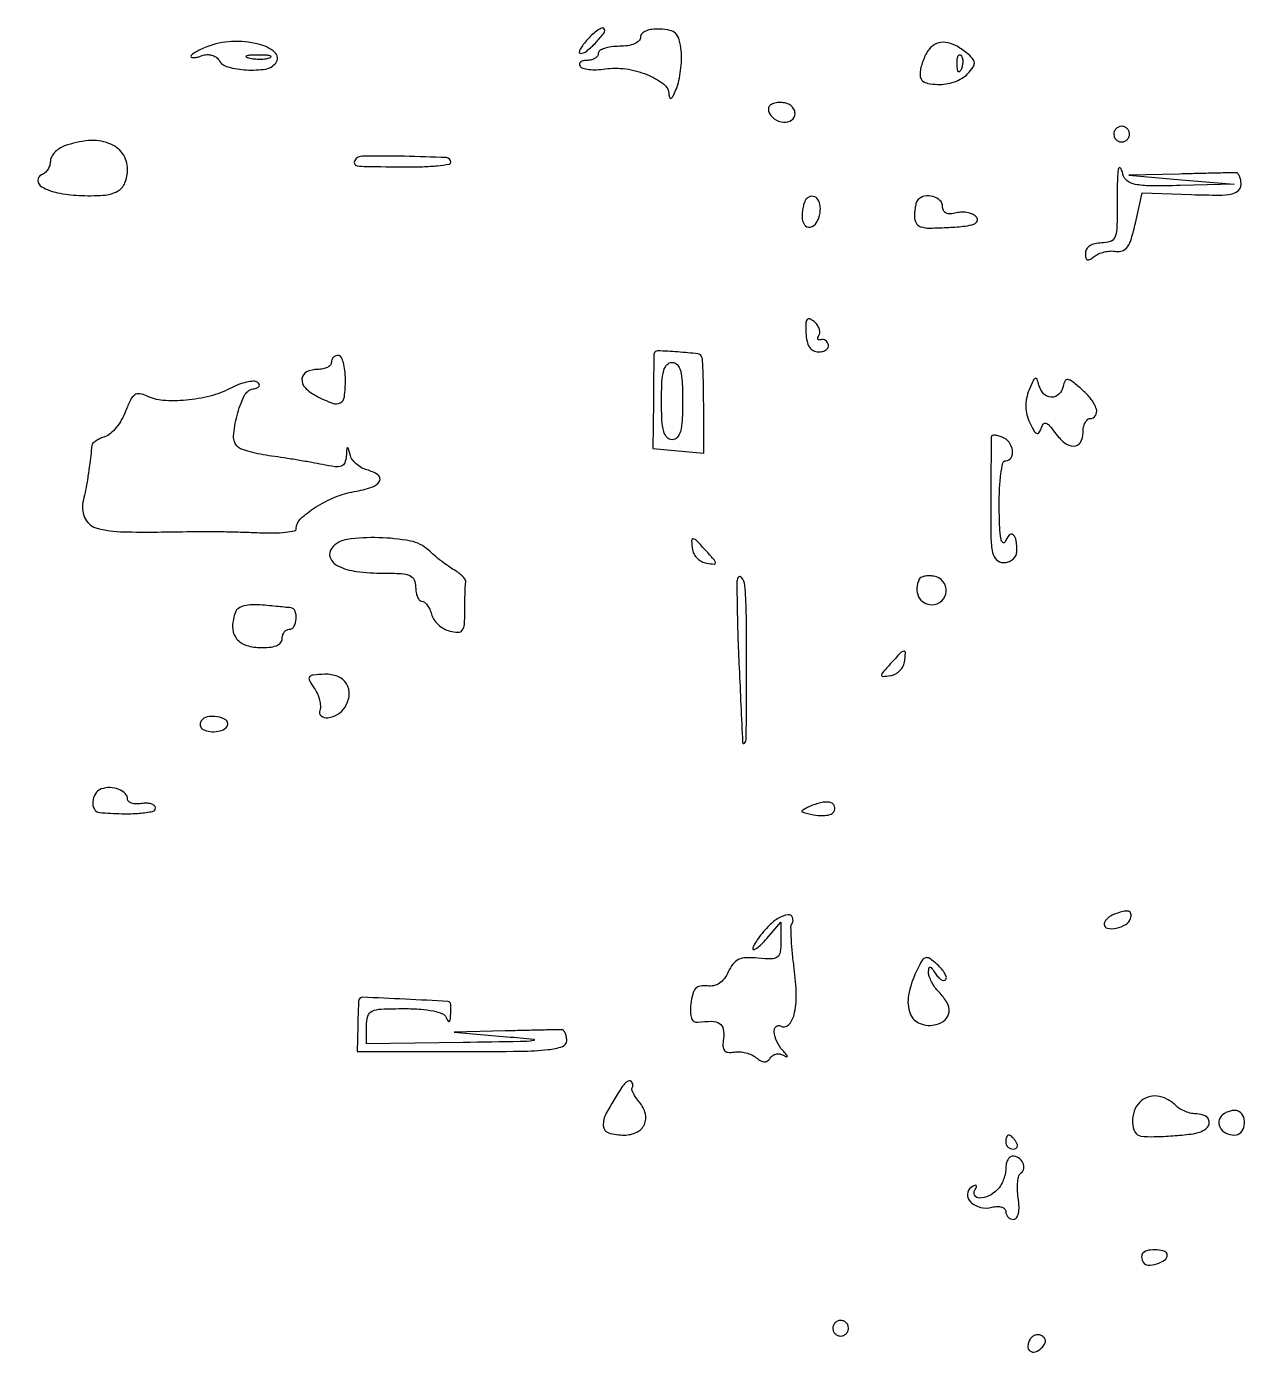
# Model space of a CAD drawing. Extents: x 0 to 5034, y 0 to 2560.
# Drawn here: x 2017.6 to 2191.3, y -0.1 to 188.8 of the extents above; entities that cross this region are included whole.
import ezdxf

# ---------------------------------------------------------------- set-up
doc = ezdxf.new("R2010")
doc.units = 0

msp = doc.modelspace()

# ---------------------------------------------------------------- linework, layer by layer
msp.add_lwpolyline([(1718.179221, 261.990958, -0.000124), (1851.455162, 261.753197, -0.000185), (2033.325134, 261.316347, -0.000063), (2297.5, 260.550923, -0.001268)], format="xyb")
for points in [[(2097.505548, 187.006131, 0.018783), (2096.859064, 186.235479, 0.040791), (2096.43672, 185.589301, 0.078427), (2096.284174, 185.159202, 0.469284), (2096.416441, 185, 0.171742), (2097.354486, 185.331997, 0.033166), (2098.696445, 186.573766, 0.030856), (2099.827008, 187.926539, 0.370665), (2099.779583, 188.55375, 0.312473), (2099.489015, 188.606528, 0.042906), (2098.92245, 188.288273, 0.036839), (2098.234551, 187.741933, 0.0226)], [(2105, 187.283022, -0.202283), (2104.783167, 186.768988, -0.092337), (2104.165442, 186.356918, -0.064941), (2103.209006, 186.087646, -0.036199), (2102, 186, 0.031626), (2100.850749, 185.927234, 0.048861), (2099.88125, 185.70625, 0.06271), (2099.209557, 185.384262, 0.254951), (2099, 185, -0.153634), (2098.879982, 184.618621, -0.097988), (2098.542039, 184.29375, -0.080552), (2098.037096, 184.074545, -0.062283), (2097.440983, 184, 0.053337), (2096.880322, 183.940021, 0.115624), (2096.491205, 183.755227, 0.188164), (2096.332959, 183.48216, 0.178566), (2096.396955, 183.166731, 0.190566), (2096.7909, 182.873049, 0.039221), (2097.658944, 182.710074, 0.036101), (2098.76132, 182.671454, 0.027151), (2099.969913, 182.782276, -0.072417), (2102.904385, 182.785642, -0.059723), (2105.929294, 181.972076, -0.066536), (2108.271091, 180.64701, -0.224697), (2109.063386, 179.12868, 0.085016), (2109.164346, 178.651551, 0.503732), (2109.373254, 178.596112, 0.11417), (2109.686657, 178.992041, 0.015612), (2110.110707, 179.965031, 0.040672), (2110.466733, 181.12219, 0.022787), (2110.718273, 182.573501, 0.022608), (2110.839738, 184.072783, 0.034004), (2110.797321, 185.383396, 0.036791), (2110.524369, 186.937276, 0.134447), (2110.03636, 187.800123, 0.143613), (2109.197494, 188.26222, 0.044168), (2107.75, 188.451386, 0.039442), (2106.639958, 188.410104, 0.071556), (2105.763503, 188.177995, 0.102648), (2105.201867, 187.788516, 0.19229)], [(2043.25, 185.931338, 0.01813), (2042.388011, 185.562811, 0.026487), (2041.660938, 185.171976, 0.024761), (2041.120888, 184.805903, 0.235615), (2041, 184.563609, 0.350866), (2041.117396, 184.416909, 0.073076), (2041.470272, 184.390351, 0.048026), (2041.986854, 184.4773, 0.025925), (2042.600925, 184.677102, -0.079015), (2043.270087, 184.818823, -0.077167), (2043.955965, 184.747908, -0.081884), (2044.552864, 184.48102, -0.108765), (2044.965722, 184.055464, 0.190202), (2046.299759, 183.059497, 0.052423), (2048.933052, 182.632792, 0.052441), (2051.607022, 182.763625, 0.183106), (2053.083997, 183.60121, 0.41015), (2052.952595, 185.130226, 0.119048), (2050.616985, 186.315567, 0.06942), (2046.805899, 186.675015, 0.080971)], [(2146.13871, 185.655104, 0.047772), (2145.750115, 185.07737, 0.023858), (2145.367365, 184.282852, 0.023443), (2145.046488, 183.415536, 0.031839), (2144.845022, 182.605669, 0.079902), (2144.825805, 181.677155, 0.186597), (2145.158255, 181.079624, 0.129973), (2145.913533, 180.728082, 0.031719), (2147.289798, 180.570905, 0.053822), (2148.466998, 180.638367, 0.04324), (2149.696439, 180.95388, 0.044756), (2150.793426, 181.453122, 0.079842), (2151.565027, 182.071854, 0.029005), (2152.346252, 183.042741, 0.168204), (2152.529238, 183.66435, 0.176835), (2152.284375, 184.248299, 0.032754), (2151.424346, 185.062787, 0.050899), (2149.861677, 186.11138, 0.094709), (2148.409563, 186.561288, 0.122716), (2147.151321, 186.393442, 0.127278)], [(2052.269032, 184.344063, -0.06278), (2051.671085, 184.185595, -0.030339), (2050.880008, 184.127736, -0.029507), (2050.036634, 184.167106, -0.037336), (2049.269032, 184.307009, -0.087174), (2048.883358, 184.48334, -0.597527), (2048.900903, 184.643467, -0.080377), (2049.431793, 184.764444, -0.012823), (2050.5, 184.805051, -0.014395), (2051.580113, 184.787295, -0.052471), (2052.257153, 184.684921, -0.333666), (2052.386009, 184.52287, -0.31318)], [(2150.683114, 182.8125, -0.054073), (2150.461564, 182.395823, -0.470617), (2150.279315, 182.37858, -0.168741), (2150.137993, 182.670344, -0.018894), (2150.078947, 183.416667, -0.028489), (2150.089945, 184.112848, -0.077125), (2150.200665, 184.592839, -0.208169), (2150.385309, 184.77538, -0.296942), (2150.604167, 184.729167, -0.126455), (2150.797407, 184.402231, -0.060344), (2150.876576, 183.916927, -0.05415), (2150.839148, 183.359369, -0.051402)], [(2123.249533, 176.75, 0.158083), (2124.039168, 175.678258, 0.13487), (2125.361025, 175.189563, 0.175333), (2126.515014, 175.49796, 0.245384), (2127, 176.426676, 0.12024), (2126.84677, 177.054646, 0.111791), (2126.41896, 177.561201, 0.09567), (2125.751548, 177.888599, 0.066422), (2124.916667, 178, 0.053387), (2124.110991, 177.91373, 0.107922), (2123.533315, 177.649944, 0.156475), (2123.245859, 177.244726, 0.158297)], [(2172.552786, 174.08541, 0.099038), (2172.401684, 173.679226, 0.097945), (2172.417584, 173.244476, 0.097945), (2172.597789, 172.848514, 0.099038), (2172.91459, 172.552786, 0.099038), (2173.320774, 172.401684, 0.097945), (2173.755524, 172.417584, 0.097945), (2174.151486, 172.597789, 0.099038), (2174.447214, 172.91459, 0.099038), (2174.598316, 173.320774, 0.097945), (2174.582416, 173.755524, 0.097945), (2174.402211, 174.151486, 0.099038), (2174.08541, 174.447214, 0.099038), (2173.679226, 174.598316, 0.097945), (2173.244476, 174.582416, 0.097945), (2172.848514, 174.402211, 0.099038)], [(2023.026467, 171.814087, 0.058382), (2022.251552, 171.419535, 0.059702), (2021.595275, 170.859043, 0.065981), (2021.149593, 170.225325, 0.120872), (2021, 169.615558, -0.079008), (2020.906481, 169.027421, -0.066294), (2020.632812, 168.457643, -0.067861), (2020.227845, 167.991869, -0.092301), (2019.75, 167.708333, 0.329027), (2019.218483, 166.903423, 0.25888), (2019.789423, 165.990256, 0.07587), (2022.036046, 165.16012, 0.037936), (2025.048531, 164.776514, 0.02688), (2028.517432, 164.786663, 0.109201), (2030.537693, 165.354958, 0.174399), (2031.616842, 166.551832, 0.097405), (2032, 168.5, 0.1595), (2031.270057, 170.730013, 0.147135), (2029.34093, 172.184263, 0.110439), (2026.429934, 172.576075, 0.06713)], [(2064.344738, 169.75, 0.243578), (2064.30826, 169.264511, 0.266162), (2064.682283, 168.981545, 0.028863), (2065.99526, 168.889874, 0.000862), (2071.5, 168.833333, 0.010313), (2073.992205, 168.863436, 0.017076), (2076.090768, 169.003937, 0.011134), (2077.756836, 169.210355, 0.372009), (2078.000486, 169.492126, 0.402119), (2077.364302, 170.156159, 0.005817), (2071.392897, 170.338435, 0.006558), (2065.451088, 170.372699, 0.258167)], [(2173.019468, 168.5, 0.0406), (2172.938201, 167.869895, 0.004364), (2172.881697, 166.398438, 0.005344), (2172.848384, 164.642068, 0.004279), (2172.848915, 162.75, -0.011664), (2172.808572, 159.965839, -0.100912), (2172.516397, 158.766506, -0.209221), (2171.859109, 158.192107, -0.076577), (2170.612116, 158, 0.056387), (2169.695778, 157.896331, 0.088219), (2168.967193, 157.58718, 0.110895), (2168.501315, 157.109256, 0.138819), (2168.333333, 156.515876, 0.048395), (2168.396648, 155.863263, 0.266505), (2168.619406, 155.60636, 0.224405), (2168.988687, 155.645627, 0.036339), (2169.592478, 156.07675, -0.071302), (2170.20781, 156.45432, -0.043592), (2171.017604, 156.72346, -0.042815), (2171.884921, 156.852913, -0.05791), (2172.675811, 156.810873, 0.134557), (2173.609743, 156.903364, 0.150459), (2174.319423, 157.459741, 0.079239), (2174.892505, 158.648924, 0.018243), (2175.454677, 160.810456), (2176.409354, 165.120912), (2183.454677, 164.892408, 0.0071), (2187.361121, 164.821215, 0.051439), (2189.228324, 165.006231, 0.143494), (2190.144923, 165.491132, 0.202491), (2190.5, 166.331952, 0.043022), (2190.444952, 166.970529, 0.062723), (2190.279687, 167.510011, 0.082303), (2190.03673, 167.875415, 0.207864), (2189.75, 168, 0.005449), (2189.216376, 167.994184, 0.00018), (2187.090625, 167.947079, 0.000343), (2184.58221, 167.888867, 0.000239), (2181.75, 167.819842), (2174.5, 167.639684), (2182, 167), (2189.5, 166.360316), (2181.823324, 166.180158, -0.006984), (2177.555347, 166.139624, -0.046579), (2175.442381, 166.346426, -0.112808), (2174.294304, 166.852694, -0.170422), (2173.689326, 167.75, 0.022383), (2173.498943, 168.36465, 0.096267), (2173.303909, 168.692188, 0.403426), (2173.143041, 168.704254, 0.168913)], [(2128.63948, 164.306147, 0.102654), (2128.393096, 163.930746, 0.03278), (2128.187847, 163.291493, 0.031143), (2128.047135, 162.530649, 0.030162), (2128, 161.75, 0.144613), (2128.340405, 160.597666, 0.311243), (2129.155186, 160.260033, 0.206733), (2130.075248, 160.914592, 0.10008), (2130.57356, 162.300238, 0.08343), (2130.548639, 163.501345, 0.146012), (2130.095476, 164.377784, 0.222755), (2129.387528, 164.648529, 0.179986)], [(2144.5, 164.166667, 0.116333), (2144.306684, 163.854015, 0.028455), (2144.146875, 163.265738, 0.02762), (2144.036774, 162.552386, 0.024482), (2144, 161.801802, 0.122306), (2144.236582, 160.849099, 0.195421), (2144.870273, 160.317497, 0.081392), (2146.165388, 160.122275, 0.01112), (2148.908432, 160.218469, 0.012148), (2151.212238, 160.406851, 0.060076), (2152.478423, 160.697837, 0.19929), (2152.938532, 161.117388, 0.289555), (2152.871664, 161.646765, 0.106176), (2152.365306, 162.047843, 0.061054), (2151.627418, 162.305858, 0.056887), (2150.784346, 162.391103, 0.060799), (2149.963232, 162.280134, -0.049982), (2149.111456, 162.146259, -0.125944), (2148.499978, 162.266748, -0.170779), (2148.133622, 162.631655, -0.112746), (2148, 163.216702, 0.207314), (2147.632869, 164.064095, 0.122632), (2146.654394, 164.610231, 0.110905), (2145.4515, 164.663346, 0.15334)], [(2128.556958, 145.190196, 0.042153), (2128.709204, 144.007308, 0.093363), (2129.060749, 143.172215, 0.127034), (2129.608446, 142.67866, 0.120765), (2130.337361, 142.5, 0.059605), (2130.955056, 142.573898, 0.094749), (2131.438162, 142.79375, 0.128619), (2131.712209, 143.119799, 0.173743), (2131.75, 143.5, 0.083873), (2131.592074, 143.86105, 0.099659), (2131.331291, 144.125534, 0.109397), (2131.009266, 144.25261, 0.120498), (2130.67567, 144.225223, -0.099913), (2130.405869, 144.191983, -0.283543), (2130.258962, 144.298907, -0.186143), (2130.254117, 144.529851, -0.051666), (2130.41466, 144.861917, 0.141835), (2130.533868, 145.289677, 0.083935), (2130.43962, 145.815109, 0.072039), (2130.151903, 146.356094, 0.06144), (2129.708586, 146.826889, 0.075256), (2129.099755, 147.193909, 0.3509), (2128.733026, 147.087388, 0.147637), (2128.5457, 146.522119, 0.01765)], [(2061, 141, -0.184457), (2060.854207, 140.61825, -0.090315), (2060.436979, 140.29375, -0.070178), (2059.816758, 140.073823, -0.050201), (2059.083333, 140, 0.11129), (2057.479913, 139.638634, 0.268202), (2056.81413, 138.672502, 0.213716), (2057.263816, 137.408423, 0.082521), (2058.786615, 136.266924, 0.024116), (2061.158951, 135.177896, 0.220862), (2062.263177, 135.236043, 0.246102), (2062.858231, 136.104288, 0.029562), (2063, 138.5, 0.027026), (2062.927458, 139.841111, 0.042582), (2062.70625, 140.971875, 0.052312), (2062.385692, 141.767902, 0.277684), (2062, 142, 0.099038), (2061.618362, 141.923658, 0.097945), (2061.29375, 141.70625, 0.097945), (2061.076342, 141.381638, 0.099038)], [(2106.944739, 142.25, 0.050669), (2106.921224, 142.052559, 0.000273), (2106.888975, 140.126416, 0.001195), (2106.85866, 137.930589, 0.000758), (2106.833333, 135.371841), (2106.777778, 128.743682), (2110.388889, 128.41965), (2114, 128.095617), (2114, 134.547808, 0.003598), (2113.981819, 137.074194, 0.005076), (2113.926562, 139.324981, 0.003026), (2113.849441, 141.216491, 0.068846), (2113.75, 141.75, 0.290798), (2113.180823, 142.213159, 0.010933), (2110.317843, 142.48656, 0.010441), (2107.44425, 142.637445, 0.360102)], [(2111, 135.5, -0.01212), (2110.933383, 132.752068, -0.054498), (2110.681818, 131.166667, -0.118311), (2110.215544, 130.316753, -0.211442), (2109.5, 130, -0.211442), (2108.784456, 130.316753, -0.118311), (2108.318182, 131.166667, -0.054498), (2108.066617, 132.752068, -0.01212), (2108, 135.5, -0.01212), (2108.066617, 138.247932, -0.054498), (2108.318182, 139.833333, -0.118311), (2108.784456, 140.683247, -0.211442), (2109.5, 141, -0.211442), (2110.215544, 140.683247, -0.118311), (2110.681818, 139.833333, -0.054498), (2110.933383, 138.247932, -0.01212)], [(2046.597717, 137.297207, -0.058523), (2043.74065, 136.203124, -0.039988), (2040.310756, 135.61836, -0.040718), (2037.028881, 135.593604, -0.0972), (2034.688783, 136.2353, 0.07927), (2033.715947, 136.53967, 0.196457), (2033.004462, 136.363324, 0.121828), (2032.399789, 135.641634, 0.023508), (2031.718604, 134.065452, -0.040314), (2031.143622, 132.848879, -0.039457), (2030.377264, 131.731016, -0.042263), (2029.544863, 130.862752, -0.104042), (2028.779821, 130.430118, 0.031227), (2028.092533, 130.163729, 0.039602), (2027.498958, 129.830645, 0.044052), (2027.068265, 129.483375, 0.173129), (2026.918758, 129.182612, -0.002274), (2026.559632, 126.277775, -0.007002), (2026.280263, 124.317463, -0.009976), (2026.012094, 122.805289, -0.012482), (2025.70052, 121.41477, 0.158109), (2025.871145, 118.917965, 0.229625), (2027.478011, 117.458046, 0.069355), (2031.471841, 116.864212, 0.007183), (2041, 116.914203, -0.005978), (2043.099486, 116.930277, -0.003103), (2045.720635, 116.902739, -0.003084), (2048.412961, 116.841127, -0.00469), (2050.751096, 116.751233, 0.015002), (2052.764225, 116.715383, 0.024862), (2054.459361, 116.820464, 0.022288), (2055.742277, 117.022491, 0.35693), (2056.001096, 117.339707, -0.210226), (2056.607232, 118.72252, -0.04368), (2058.758948, 120.378603, -0.043572), (2061.511436, 121.817076, -0.056147), (2064.25, 122.611402, 0.035517), (2066.757122, 123.227953, 0.18445), (2067.848463, 124.104966, 0.397742), (2067.644322, 124.984519, 0.082648), (2066.05356, 125.696245, -0.065911), (2065.276595, 126.01327, -0.05412), (2064.550354, 126.539646, -0.055998), (2063.980506, 127.184654, -0.088257), (2063.669562, 127.852625, 0.005677), (2063.415033, 128.768848, 0.440797), (2063.293478, 128.828789, 0.287372), (2063.19064, 128.690351, 0.004269), (2063.116001, 127.636501, -0.08173), (2062.902874, 126.706446, -0.213593), (2062.41764, 126.243802, -0.117804), (2061.515395, 126.147638, -0.018752), (2059.75, 126.443135, 0.006189), (2058.21971, 126.738974, 0.003105), (2056.279687, 127.076743, 0.003082), (2054.268415, 127.401326, 0.004557), (2052.5, 127.65906, -0.014754), (2050.908436, 127.924268, -0.017843), (2049.434199, 128.269926, -0.016649), (2048.227623, 128.642217, -0.105337), (2047.680252, 128.972174, -0.226526), (2047.082521, 130.500162, -0.046218), (2047.572716, 133.443731, -0.04616), (2048.591112, 136.236755, -0.237559), (2049.851191, 137.219624, 0.047052), (2050.420069, 137.389381, 0.150003), (2050.72444, 137.636429, 0.272228), (2050.740904, 137.912246, 0.134793), (2050.496125, 138.180364, 0.158995), (2049.919711, 138.326044, 0.038765), (2048.93687, 138.182232, 0.035863), (2047.779495, 137.831205, 0.029121)], [(2160.321435, 137.091013, 0.04625), (2159.955294, 135.886378, 0.055907), (2159.848029, 134.710085, 0.05643), (2160.00406, 133.54827, 0.048501), (2160.419115, 132.386642, 0.017742), (2160.980853, 131.295886, 0.146796), (2161.377239, 130.912881, 0.365566), (2161.71178, 130.989178, 0.07677), (2162.018374, 131.560705, -0.067748), (2162.350214, 132.206875, -0.317897), (2162.721595, 132.340545, -0.15246), (2163.199587, 132.032352, -0.017751), (2163.989134, 131.015076, 0.064754), (2165.364096, 129.550501, 0.172651), (2166.693091, 129.071862, 0.26998), (2167.631351, 129.613604, 0.130682), (2168, 131, -0.048028), (2168.073693, 131.765418, -0.068025), (2168.29375, 132.4125, -0.088204), (2168.618118, 132.848523, -0.191087), (2169, 133, 0.255574), (2169.770291, 133.421248, 0.217784), (2169.902025, 134.348987, 0.097379), (2169.174069, 135.740576, 0.044735), (2167.75, 137.222412, 0.012129), (2166.45387, 138.295665, 0.132156), (2165.836471, 138.560024, 0.320368), (2165.445162, 138.357149, 0.068049), (2165.176676, 137.589707, -0.150538), (2164.55726, 136.454476, -0.207633), (2163.485049, 136.047174, -0.19158), (2162.387035, 136.5441, -0.133573), (2161.725644, 137.75, 0.030542), (2161.462942, 138.607892, 0.438013), (2161.198606, 138.715592, 0.178202), (2160.88498, 138.398126, 0.009777)], [(2154.954545, 130.468615, 0.021494), (2154.935273, 130.110157, 0.000217), (2154.909091, 127.567343, 0.000707), (2154.884344, 124.637498, 0.000459), (2154.863636, 121.25, 0.004995), (2154.888233, 116.121582, 0.046934), (2155.12692, 113.932099, 0.147945), (2155.685139, 112.900856, 0.197742), (2156.659091, 112.5, 0.079415), (2157.367206, 112.613184, 0.087678), (2157.978287, 112.940625, 0.096066), (2158.399031, 113.427723, 0.11999), (2158.564866, 114, 0.040373), (2158.503728, 115.630262, 0.187751), (2158.069283, 116.446005, 0.412238), (2157.486284, 116.404088, 0.08615), (2156.897783, 115.433624, -0.51656), (2156.595466, 115.358379, -0.174481), (2156.325289, 115.835071, -0.03164), (2156.143924, 117.525366, -0.008304), (2156.070285, 120.25, -0.012924), (2156.111494, 122.919897, -0.023903), (2156.304425, 125.080071, -0.022009), (2156.596772, 126.6786, -0.349775), (2157, 127, 0.26283), (2157.762682, 127.430662, 0.17433), (2157.964872, 128.440871, 0.12377), (2157.472956, 129.6243, 0.141983), (2156.5, 130.361626, 0.026849), (2155.921571, 130.548652, 0.047516), (2155.427273, 130.630491, 0.068029), (2155.079209, 130.60723, 0.329039)], [(2061.057878, 114.569739, 0.273062), (2060.838259, 113.205359, 0.188834), (2061.927624, 112.028487, 0.081518), (2064.583104, 111.241717, 0.031352), (2068.434259, 111, -0.0136), (2070.956986, 110.931369, -0.089858), (2072.179282, 110.640489, -0.188422), (2072.782762, 110.037072, -0.103612), (2073, 109, 0.042236), (2073.064796, 108.234305, 0.061847), (2073.25949, 107.5875, 0.081235), (2073.545576, 107.148959, 0.2107), (2073.883369, 107, -0.172106), (2074.256809, 106.867533, -0.063178), (2074.649247, 106.456995, -0.05321), (2074.999985, 105.858862, -0.042088), (2075.250138, 105.151472, 0.086852), (2075.592571, 104.402935, 0.056288), (2076.218177, 103.68208, 0.054634), (2077.014957, 103.095743, 0.067469), (2077.86677, 102.745092, 0.055772), (2079.029114, 102.576134, 0.244962), (2079.63438, 102.866679, 0.144456), (2079.933746, 103.672106, 0.017235), (2080, 105.59362, -0.003633), (2080.009858, 106.950235, -0.004543), (2080.039595, 108.209021, -0.00369), (2080.081903, 109.263978, -0.034815), (2080.13479, 109.713686, 0.192336), (2080.067418, 110.057748, 0.046606), (2079.702104, 110.522144, 0.041103), (2079.150665, 111.014594, 0.030934), (2078.472539, 111.463686, -0.021766), (2077.652675, 111.985292, -0.010969), (2076.66354, 112.709645, -0.010872), (2075.672374, 113.504241, -0.015861), (2074.837749, 114.25, 0.144621), (2072.263937, 115.569396, 0.040834), (2067.734032, 116.045977, 0.039761), (2063.262579, 115.79405, 0.187738)], [(2112.421612, 114.333129, 0.09263), (2112.646753, 113.67682, 0.072374), (2113.109412, 113.080312, 0.071263), (2113.731133, 112.632391, 0.084275), (2114.419513, 112.408934, 0.016801), (2115.480636, 112.289449, 0.435285), (2115.671436, 112.464567, 0.18237), (2115.53755, 112.827239, 0.005286), (2114.431397, 114.075805, 0.00571), (2112.982671, 115.640342, 0.172957), (2112.512934, 115.878874, 0.473108), (2112.278537, 115.657664, 0.019066)], [(2118.850136, 110.316531, 0.103666), (2118.723132, 109.685137, 0.001853), (2118.764081, 106.214856, 0.004544), (2118.863875, 102.157873, 0.003006), (2119.048863, 97.5, 0.000423), (2119.542828, 86.896865, 0.657299), (2119.811209, 86.795717, 0.193279), (2120.064574, 87.418481, 0.000364), (2120.107143, 98.595238, 0.004311), (2120.068884, 105.498595, 0.023171), (2119.841699, 109.249226, 0.132557), (2119.402568, 110.380033, 0.58006)], [(2144.689105, 110.160933, 0.098701), (2144.351069, 108.851868, 0.129543), (2144.597405, 107.647237, 0.144708), (2145.372331, 106.810026, 0.134959), (2146.5, 106.5, 0.191455), (2147.879002, 107.048126, 0.190181), (2148.510328, 108.395225, 0.187739), (2148.054643, 109.823826, 0.18847), (2146.753971, 110.565604, 0.037204), (2146.062215, 110.615048, 0.047663), (2145.427179, 110.55244, 0.05567), (2144.93331, 110.397093, 0.178187)], [(2047.341652, 105.447949, 0.083837), (2046.932127, 103.418575, 0.158197), (2047.392071, 101.830745, 0.156241), (2048.702835, 100.80275, 0.081231), (2050.763695, 100.4, 0.029381), (2052.162026, 100.438961, 0.070615), (2053.169203, 100.672232, 0.113548), (2053.776957, 101.083324, 0.189716), (2054, 101.65, -0.072426), (2054.07512, 102.165879, -0.087308), (2054.29375, 102.603437, -0.100468), (2054.618657, 102.895953, -0.133973), (2055, 103, 0.278157), (2055.662873, 103.399691, 0.101391), (2055.982162, 104.495566, 0.104745), (2055.840012, 105.606082, 0.29565), (2055.25, 106.063836, -0.002337), (2054.786585, 106.105463, -0.000268), (2053.743954, 106.204595, -0.000323), (2052.503838, 106.323985, -0.000264), (2051.176226, 106.453372, 0.030798), (2049.741378, 106.505195, 0.057802), (2048.593882, 106.342374, 0.078674), (2047.77872, 105.984728, 0.159818)], [(2140.568603, 98.075805, 0.005286), (2139.46245, 96.827239, 0.18237), (2139.328564, 96.464567, 0.435285), (2139.519364, 96.289449, 0.016801), (2140.580487, 96.408934, 0.084275), (2141.268867, 96.632391, 0.071263), (2141.890588, 97.080312, 0.072374), (2142.353247, 97.67682, 0.09263), (2142.578388, 98.333129, 0.019066), (2142.721463, 99.657664, 0.473108), (2142.487066, 99.878874, 0.172957), (2142.017329, 99.640342, 0.00571)], [(2058.54591, 94.635198, -0.04618), (2059.007318, 93.824934, -0.044529), (2059.318855, 92.933934, -0.047944), (2059.446615, 92.097357, -0.105928), (2059.347168, 91.462322, 0.323435), (2059.555507, 90.676701, 0.206633), (2060.503236, 90.405806, 0.1051), (2061.928085, 90.907501, 0.117852), (2062.9574, 91.931072, 0.114583), (2063.541311, 93.661704, 0.165224), (2063.1756, 95.221811, 0.159144), (2061.917682, 96.275783, 0.104974), (2060.043282, 96.602531, 0.014792), (2058.407725, 96.494139, 0.209085), (2057.906347, 96.215012, 0.296207), (2057.869662, 95.72437, 0.027166)], [(2042.487659, 89.980032, 0.086456), (2042.347192, 89.629461, 0.102024), (2042.345313, 89.272696, 0.11056), (2042.481778, 88.965717, 0.11748), (2042.733688, 88.754232, 0.085984), (2043.764165, 88.443417, 0.076224), (2044.8851, 88.477903, 0.087776), (2045.803236, 88.82141, 0.194412), (2046.25, 89.404671, 0.34024), (2045.96037, 90.116771, 0.094491), (2044.74709, 90.546191, 0.079865), (2043.313066, 90.535234, 0.215807)], [(2028.25, 80.269359, 0.170432), (2027.407977, 79.597806, 0.121976), (2027.029121, 78.443689, 0.147005), (2027.261436, 77.392425, 0.249557), (2028, 76.916667, 0.014522), (2031.155414, 76.745796, 0.027174), (2033.71044, 76.820626, 0.028009), (2035.562319, 77.080875, 0.372046), (2035.954552, 77.583333, 0.215733), (2035.787266, 77.909028, 0.09482), (2035.348305, 78.138827, 0.068704), (2034.706274, 78.239811, 0.044414), (2033.954552, 78.187142, -0.046155), (2033.206138, 78.137317, -0.073145), (2032.57415, 78.246972, -0.103027), (2032.152231, 78.49032, -0.213746), (2032, 78.830153, 0.201578), (2031.667073, 79.622399, 0.10253), (2030.741645, 80.216614, 0.085836), (2029.489752, 80.464137, 0.090136)], [(2129.5, 77.945153, 0.014061), (2128.766212, 77.625703, 0.031637), (2128.234375, 77.333795, 0.062942), (2127.967536, 77.11314, 0.55915), (2128, 76.993774, 0.025368), (2129.626387, 76.604648, 0.047516), (2130.972435, 76.48432, 0.063656), (2131.970698, 76.617823, 0.191577), (2132.512341, 77.019968, 0.204716), (2132.629195, 77.794598, 0.260322), (2132.137669, 78.308167, 0.120045), (2130.991353, 78.375925, 0.050687)], [(2123.14536, 60.654728, 0.016889), (2122.323913, 59.718927, 0.021153), (2121.630199, 58.795588, 0.019906), (2121.122039, 57.989066, 0.131354), (2121, 57.532539, 0.502781), (2121.167461, 57.408102, 0.085287), (2121.5875, 57.6177, 0.038936), (2122.231249, 58.171962, 0.01692), (2123, 59), (2125, 61.306019), (2125, 58.577643, -0.034681), (2124.892242, 57.025956, -0.201527), (2124.482017, 56.335971, -0.164127), (2123.645125, 56.066672, -0.02144), (2121.75, 56.174634, 0.032005), (2120.055458, 56.235312, 0.10071), (2118.952781, 55.978362, 0.122853), (2118.163436, 55.347634, 0.059765), (2117.503768, 54.228857, -0.058033), (2116.948941, 53.280418, -0.084588), (2116.246297, 52.616888, -0.093417), (2115.420197, 52.265953, -0.087702), (2114.503768, 52.228857, 0.077881), (2113.518861, 52.208221, 0.164666), (2112.857638, 51.844586, 0.122697), (2112.432749, 51.062036, 0.034784), (2112.177747, 49.689571, 0.02967), (2112.109645, 48.449026, 0.089909), (2112.263594, 47.620976, 0.163675), (2112.628874, 47.176248, 0.175052), (2113.177747, 47.058054, -0.033319), (2115.138322, 47.19134, -0.142701), (2116.251845, 46.868461, -0.208003), (2116.781731, 46.085436, -0.080909), (2116.812858, 44.75, 0.038404), (2116.745817, 43.659356, 0.16309), (2116.960038, 43.051274, 0.206723), (2117.458642, 42.778206, 0.06563), (2118.324189, 42.810873, -0.060988), (2119.120725, 42.848315, -0.043177), (2120.005202, 42.704532, -0.043581), (2120.839813, 42.414399, -0.067868), (2121.485161, 42.012315, 0.043889), (2122.134431, 41.563341, 0.124372), (2122.661275, 41.417641, 0.16564), (2123.100676, 41.556441, 0.096033), (2123.480071, 41.967754, -0.106018), (2123.821442, 42.32347, -0.095184), (2124.291762, 42.525057, -0.091818), (2124.818256, 42.541916, -0.090364), (2125.319098, 42.369607, 0.024704), (2125.799249, 42.130405, 0.573995), (2125.899272, 42.203236, 0.15422), (2125.795337, 42.444509, 0.008848), (2125.25, 43.053296, -0.077751), (2124.407047, 44.304177, -0.087385), (2124.029561, 45.703623, -0.218334), (2124.297263, 46.458537, -0.351958), (2124.93854, 46.537985, 0.349672), (2126.064963, 46.672884, 0.137431), (2126.874692, 48.135251, 0.063423), (2127.178013, 50.98984, 0.028523), (2126.884357, 54.754391, -0.009013), (2126.624829, 56.965261, -0.012629), (2126.478684, 58.948179, -0.008967), (2126.428757, 60.591291, -0.142456), (2126.576413, 61.123639, 0.236991), (2126.65344, 61.994909, 0.345154), (2126.017306, 62.366673, 0.108104), (2124.574453, 61.838032, 0.062591)], [(2172.25, 62.337719, 0.052823), (2171.771915, 62.083282, 0.055741), (2171.367188, 61.738218, 0.062227), (2171.09131, 61.359164, 0.126887), (2171, 61.005151, 0.360521), (2171.473468, 60.433854, 0.101215), (2172.721967, 60.4526, 0.078677), (2174.092946, 60.990335, 0.181512), (2174.779124, 61.837373, 0.132859), (2174.818343, 62.517726, 0.300836), (2174.468017, 62.864123, 0.121421), (2173.649643, 62.826167, 0.023885)], [(2144.24318, 54.235548, 0.063198), (2143.165807, 50.925916, 0.138488), (2143.394686, 48.294042, 0.213306), (2144.820115, 46.85971, 0.157272), (2147.084328, 46.732303, 0.116337), (2148.374148, 47.415994, 0.192868), (2148.924895, 48.49835, 0.152058), (2148.629285, 49.870669, 0.067961), (2147.5, 51.357143, -0.039571), (2146.927125, 52.028656, -0.035714), (2146.445123, 52.804688, -0.03756), (2146.115089, 53.565453, -0.086671), (2146.015313, 54.178571, -0.035072), (2146.063498, 54.767015, -0.415707), (2146.230755, 54.88923, -0.200422), (2146.487623, 54.730853, -0.014692), (2146.96094, 54.02896, 0.042964), (2147.358122, 53.506266, 0.071832), (2147.782622, 53.154687, 0.105877), (2148.165314, 53.020464, 0.231971), (2148.451758, 53.118424, 0.263695), (2148.542419, 53.446333, 0.065808), (2148.329747, 53.982943, 0.050031), (2147.884024, 54.622391, 0.031639), (2147.249311, 55.274377, 0.029834), (2146.172594, 56.137822, 0.2418), (2145.565667, 56.224447, 0.184415), (2145.038318, 55.782556, 0.01692)], [(2064.91612, 50.25, 0.067925), (2064.880716, 50.059913, 0.001228), (2064.833173, 49.028033, 0.003029), (2064.787931, 47.823094, 0.002015), (2064.75, 46.441176), (2064.666667, 42.882353), (2079.583333, 42.882353, 0.002967), (2087.957648, 42.93204, 0.023069), (2091.857704, 43.158478, 0.055), (2093.896185, 43.601525, 0.322229), (2094.5, 44.441176, 0.046148), (2094.444814, 45.037823, 0.06609), (2094.279687, 45.542096, 0.086164), (2094.036515, 45.882469, 0.197133), (2093.75, 46, 0.005449), (2093.216376, 45.994184, 0.00018), (2091.090625, 45.947079, 0.000343), (2088.58221, 45.888867, 0.000239), (2085.75, 45.819842), (2078.5, 45.639684), (2086, 45, -0.00562), (2089.796293, 44.63319, -0.887561), (2089.798498, 44.44036, -0.02852), (2087.892413, 44.300192, -0.00082), (2079.75, 44.180158), (2066, 44), (2066, 46.5, -0.067105), (2066.192502, 47.92787, -0.221093), (2066.791667, 48.634615, -0.099564), (2068.076414, 48.940768, -0.008866), (2071.416667, 49, -0.017215), (2073.728994, 48.920364, -0.034815), (2075.532673, 48.669028, -0.04379), (2076.806276, 48.281217, -0.203795), (2077.337719, 47.75, 0.069294), (2077.640776, 47.22302, 0.591936), (2077.851202, 47.256634, 0.078771), (2077.975314, 47.915339, 0.007053), (2078.000486, 49.603238, 0.397639), (2077.609605, 50.017694, 0.002083), (2071.526982, 50.343772, 0.002152), (2065.448203, 50.618028, 0.334666)], [(2102.355408, 37.816531, 0.015339), (2100.132118, 34.106404, 0.140773), (2099.709142, 32.295712, 0.318875), (2100.478841, 31.319353, 0.071583), (2102.698051, 31, 0.111482), (2104.468929, 31.399811, 0.174879), (2105.555432, 32.497131, 0.173826), (2105.694711, 34.040916, 0.110063), (2104.861876, 35.66643, -0.023383), (2104.364411, 36.32632, -0.034558), (2103.997968, 36.951564, -0.037237), (2103.786585, 37.47083, -0.247897), (2103.833333, 37.737028, 0.118737), (2103.923829, 37.937797, 0.08768), (2103.926811, 38.1824, 0.080199), (2103.843018, 38.43292, 0.075786), (2103.683469, 38.649864, 0.239597), (2103.433518, 38.731331, 0.101629), (2103.094032, 38.604392, 0.068932), (2102.714216, 38.285756, 0.041168)], [(2176.097244, 35.697244, 0.112802), (2175.284898, 34.403671, 0.092172), (2175.036454, 32.784631, 0.114464), (2175.392707, 31.442725, 0.247614), (2176.25, 30.858857, 0.033565), (2178.144688, 30.772906, 0.012765), (2180.788139, 30.898039, 0.011497), (2183.354073, 31.144671, 0.058202), (2184.75, 31.479018, 0.12103), (2185.719797, 32.131513, 0.242721), (2185.952118, 32.999833, 0.229985), (2185.377837, 33.72932, 0.113427), (2184.2, 34, -0.055979), (2183.423629, 34.087194, -0.038787), (2182.579224, 34.349526, -0.039123), (2181.797045, 34.734098, -0.06264), (2181.210123, 35.189877, 0.075311), (2179.935684, 36.129004, 0.096754), (2178.544186, 36.546998, 0.107633), (2177.211711, 36.392368, 0.114352)], [(2188.074139, 34.04582, 0.172983), (2187.391369, 33.192192, 0.198985), (2187.45435, 32.157072, 0.16138), (2188.280811, 31.310893, 0.119866), (2189.559017, 31, 0.205542), (2190.453317, 31.38385, 0.143878), (2190.960578, 32.372341, 0.13245), (2190.872623, 33.542296, 0.171353), (2190.202254, 34.375, 0.121369), (2189.80041, 34.504617, 0.05604), (2189.24805, 34.48168, 0.050802), (2188.642196, 34.323761, 0.049309)], [(2157, 30, 0.105053), (2157.081062, 29.618444, 0.099167), (2157.311086, 29.29375, 0.09642), (2157.654762, 29.076123, 0.093332), (2158.059017, 29, 0.108972), (2158.413961, 29.078288, 0.182303), (2158.6254, 29.29375, 0.161196), (2158.656512, 29.6179, 0.082592), (2158.5, 30, 0.029505), (2158.231006, 30.382774, 0.035638), (2157.933975, 30.70625, 0.038439), (2157.65171, 30.934461, 0.151918), (2157.440983, 31, 0.210953), (2157.272352, 30.92554, 0.081139), (2157.129539, 30.70625, 0.061769), (2157.032345, 30.382849, 0.042167)], [(2157, 26.2, -0.056383), (2156.91209, 25.422897, -0.038823), (2156.6475, 24.57625, -0.039117), (2156.259641, 23.790842, -0.062206), (2155.8, 23.2, -0.083848), (2154.585808, 22.336669, -0.109584), (2153.263873, 22.023671, -0.267441), (2152.590247, 22.399105, -0.280331), (2152.595492, 23.154508, 0.028924), (2152.848191, 23.621791, 0.339828), (2152.806373, 23.811237, 0.295997), (2152.598954, 23.836839, 0.025211), (2152.10595, 23.565481, 0.250574), (2151.542853, 22.595965, 0.211913), (2151.990574, 21.483101, 0.13346), (2153.393759, 20.706859, 0.124569), (2155.036768, 20.719866, -0.051782), (2155.791108, 20.835653, -0.086954), (2156.4254, 20.756185, -0.125355), (2156.843192, 20.501459, -0.195918), (2157, 20.116631, 0.098752), (2157.084996, 19.690478, 0.097877), (2157.32709, 19.32801, 0.098012), (2157.68855, 19.085258, 0.099326), (2158.113499, 19, 0.246021), (2158.532749, 19.219579, 0.097873), (2158.799964, 19.83313, 0.061407), (2158.88986, 20.797337, 0.029017), (2158.78023, 22.044028, -0.027806), (2158.67142, 23.247999, -0.036746), (2158.714264, 24.348113, -0.040147), (2158.883311, 25.214776, -0.188262), (2159.183043, 25.613127, 0.221847), (2159.582895, 26.222635, 0.157224), (2159.444106, 27.041385, 0.128968), (2158.809177, 27.741892, 0.1455), (2157.940983, 28, 0.184152), (2157.581768, 27.863056, 0.090409), (2157.276414, 27.47125, 0.070278), (2157.069472, 26.888777, 0.050304)], [(2176.527186, 14.193853, 0.126718), (2176.384342, 13.951895, 0.07666), (2176.341558, 13.61998, 0.068433), (2176.401535, 13.251796, 0.063947), (2176.559212, 12.904194, 0.251502), (2177.262296, 12.49748, 0.081215), (2178.495327, 12.659209, 0.080596), (2179.619821, 13.207039, 0.24382), (2180, 13.940322, 0.321455), (2179.652963, 14.424334, 0.063543), (2178.544228, 14.648844, 0.058963), (2177.30547, 14.593169, 0.156944)], [(2132.552786, 4.08541, 0.099038), (2132.401684, 3.679226, 0.097945), (2132.417584, 3.244476, 0.097945), (2132.597789, 2.848514, 0.099038), (2132.91459, 2.552786, 0.099038), (2133.320774, 2.401684, 0.097945), (2133.755524, 2.417584, 0.097945), (2134.151486, 2.597789, 0.099038), (2134.447214, 2.91459, 0.099038), (2134.598316, 3.320774, 0.097945), (2134.582416, 3.755524, 0.097945), (2134.402211, 4.151486, 0.099038), (2134.08541, 4.447214, 0.099038), (2133.679226, 4.598316, 0.097945), (2133.244476, 4.582416, 0.097945), (2132.848514, 4.402211, 0.099038)], [(2160.468963, 1.949781, 0.116221), (2160.141241, 0.967994, 0.258096), (2160.448742, 0.268926, 0.251496), (2161.214666, 0.146534, 0.113251), (2162.103799, 0.703799, 0.053431), (2162.515485, 1.214314, 0.136091), (2162.655459, 1.664644, 0.169261), (2162.531428, 2.059296, 0.094625), (2162.156231, 2.403444, 0.105525), (2161.716563, 2.560607, 0.099247), (2161.240657, 2.529717, 0.096292), (2160.801911, 2.315254, 0.09291)]]:
    msp.add_lwpolyline(points, format="xyb", close=True)

doc.saveas('drawing.dxf')
